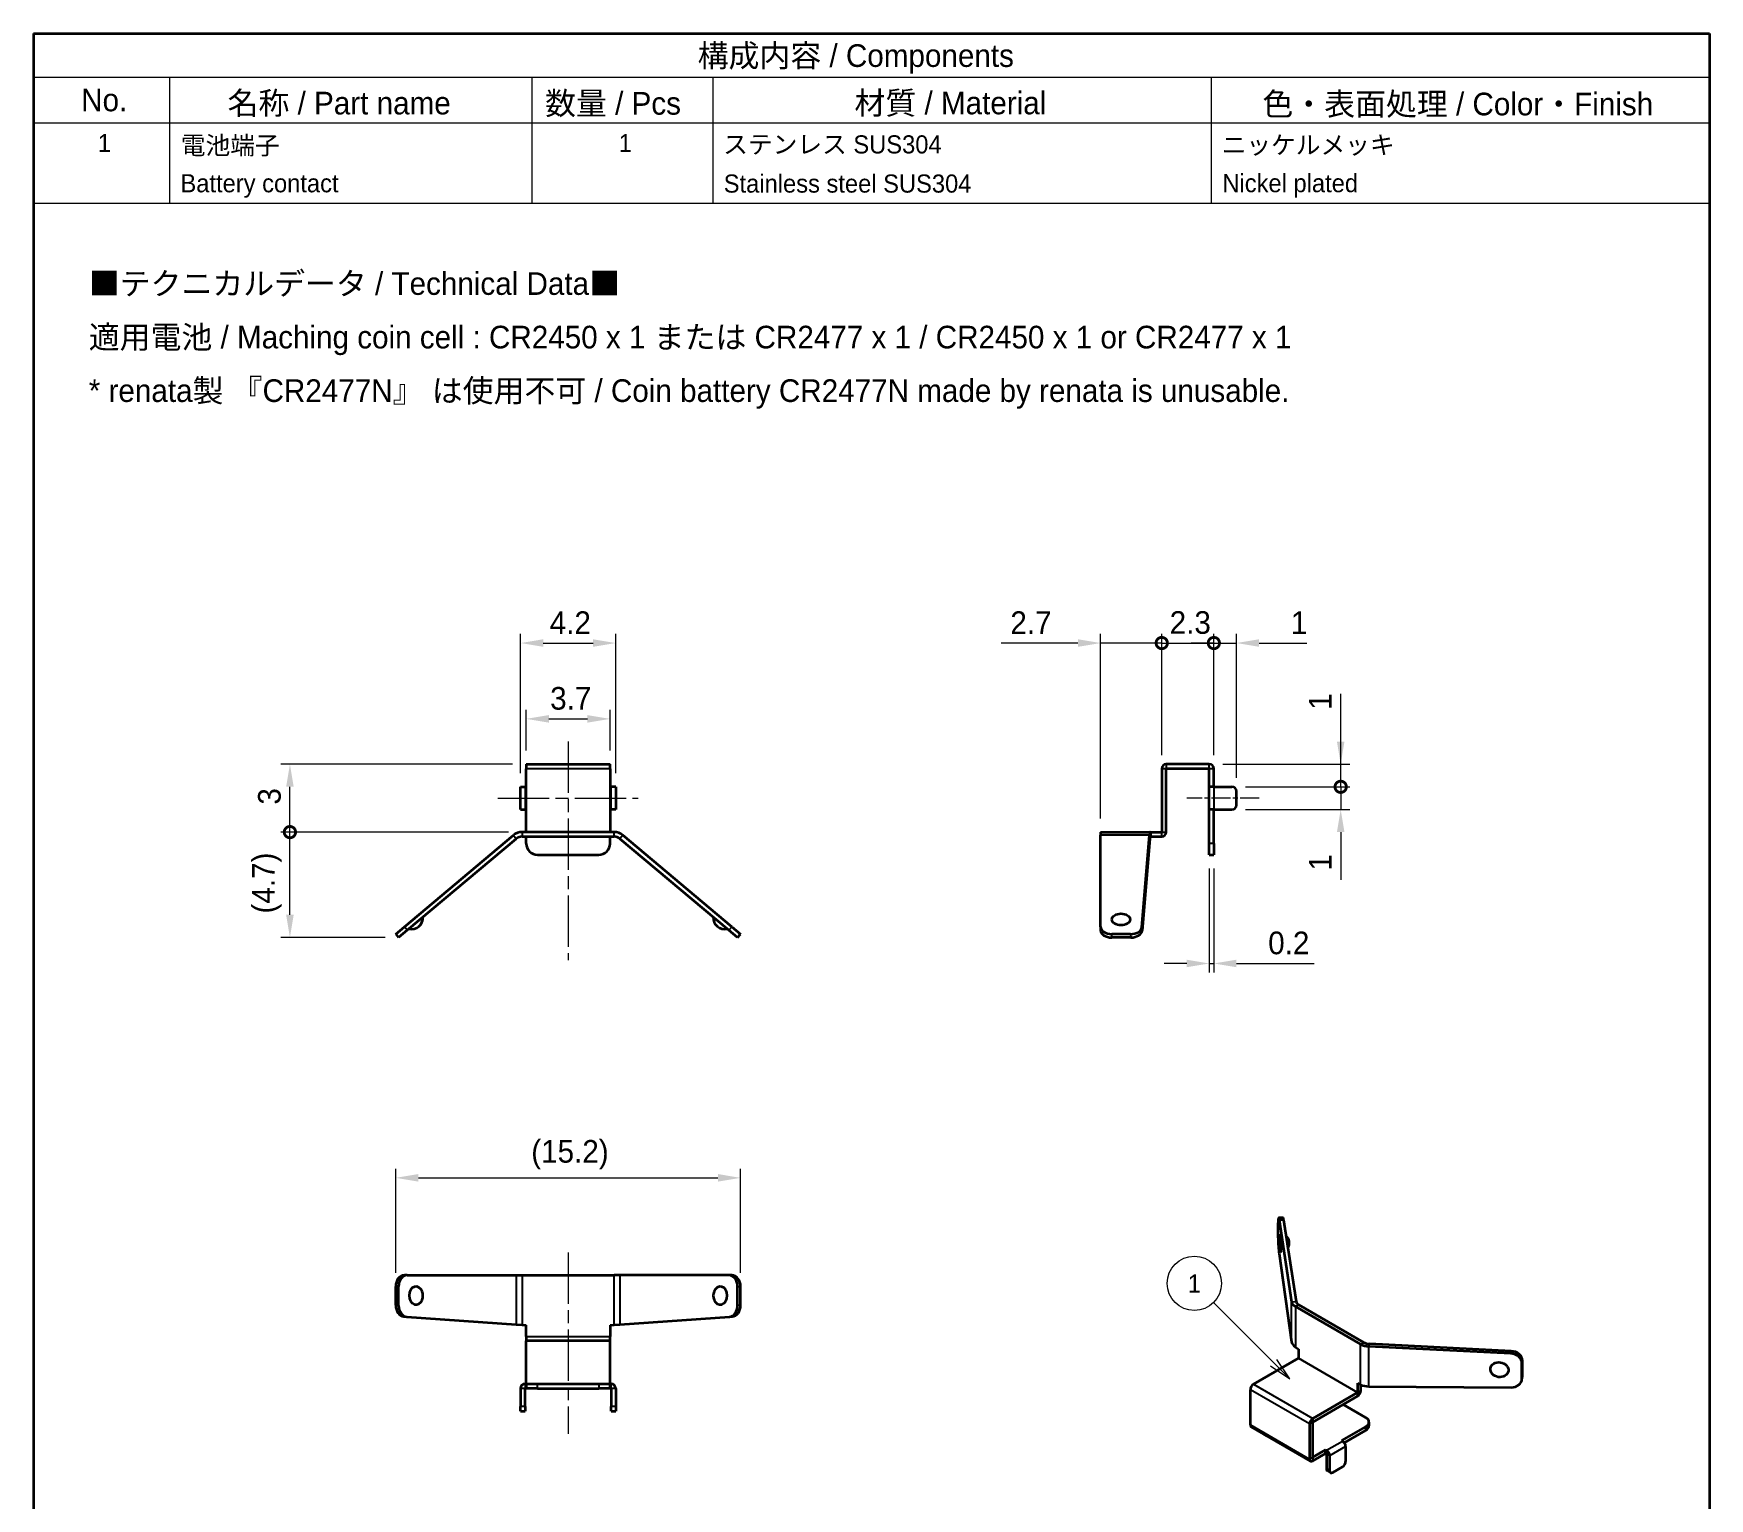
# Model space of a CAD drawing. Header units: millimetres. Extents: x 0 to 74, y 0 to 112.
# Drawn here: x 0 to 74, y 47.7 to 112.4 of the extents above; entities that cross this region are included whole.
import ezdxf

# ---------------------------------------------------------------- set-up
doc = ezdxf.new("R2010")
doc.units = ezdxf.units.MM
doc.header["$LTSCALE"] = 0.4
doc.linetypes.add('CHAIN', pattern=[0.3543, 0.2362, -0.0295, 0.0591, -0.0295])
doc.layers.get('Defpoints').update_dxf_attribs({"lineweight": 25})
for name, color, linetype, lineweight in [('Border (ISO)', 7, 'Continuous', 35), ('Dimension (ISO)', 7, 'Continuous', 18), ('Symbol (ISO)', 7, 'Continuous', 18), ('Visible (ISO)', 7, 'Continuous', 35), ('Visible Narrow (ISO)', 7, 'Continuous', 25)]:
    doc.layers.add(name, color=color, linetype=linetype, lineweight=lineweight)
doc.layers.add('Centerline (ISO)', color=7, linetype='Continuous', lineweight=18, true_color=0x80ffff)
doc.layers.add('Symbol (TK)', color=100, linetype='Continuous', lineweight=18, true_color=0x00ff3f)
doc.styles.add('Note Text (TK)', font='')
doc.styles.add('Note Text (TK2)', font='')
doc.styles.get('Note Text (TK)').set_extended_font_data('MS PGothic')
doc.styles.get('Note Text (TK2)').set_extended_font_data('MS PGothic')
doc.dimstyles.new('Default - Method 1b (TK)', dxfattribs={"dimscale": 0.4, "dimtxt": 2.5, "dimasz": 2.5, "dimexe": 1, "dimexo": 1.5, "dimgap": 1, "dimtad": 1, "dimtoh": 1, "dimrnd": 1e-08, "dimdsep": 46, "dimtxsty": 'Note Text (TK)', "dimcen": 0.09, "dimdle": 5, "dimclrd": 100, "dimclre": 100, "dimclrt": 7, "dimadec": 1, "dimazin": 1, "dimtfac": 1, "dimtmove": 0, "dimatfit": 3, "dimfxl": 0, "dimtolj": 1, "dimlwd": -1, "dimlwe": -1, "dimarcsym": 0})

# ---------------------------------------------------------------- blocks, each defined once
blk = doc.blocks.new('図面枠 tk図枠')
at = {"layer": 'Border (ISO)'}
for p, q in [((17, 289), (202, 289)), ((17, 289), (17, 8)), ((202, 289), (202, 8)), ((17, 8), (202, 8))]:
    blk.add_line(p, q, dxfattribs=at)
blk = doc.blocks.new('*D5')
at = {"layer": 'Defpoints', "color": 0, "transparency": 16777216}
for p in [(31.217, 61.874), (15.992, 57.074), (31.217, 57.074)]:
    blk.add_point(p, dxfattribs=at)
at = {"layer": 'Dimension (ISO)', "color": 100, "transparency": 16777216}
for p, q in [((15.992, 57.674), (15.992, 62.274)), ((31.217, 57.674), (31.217, 62.274)), ((16.992, 61.874), (30.217, 61.874))]:
    blk.add_line(p, q, dxfattribs=at)
for points in [[(16.992, 62.041), (16.992, 61.707), (15.992, 61.874)], [(30.217, 62.041), (30.217, 61.707), (31.217, 61.874)]]:
    blk.add_solid(points, dxfattribs=at)
at = {"layer": 'Dimension (ISO)', "color": 7, "transparency": 16777216, "insert": (21.977, 62.893), "char_height": 1, "attachment_point": 4, "style": 'Note Text (TK)'}
blk.add_mtext('\\A1;(15.2)', dxfattribs=at)
blk = doc.blocks.new('_DotSmall')
at = {"color": 0, "linetype": 'ByBlock', "const_width": 0.5}
blk.add_lwpolyline([(-0.0625, 0, 1), (0.0625, 0, 1)], format="xyb", close=True, dxfattribs=at)
blk = doc.blocks.new('*D6')
at = {"layer": 'Defpoints', "color": 0, "transparency": 16777216}
for p in [(11.321, 77.139), (21.573, 77.139), (16.121, 72.487)]:
    blk.add_point(p, dxfattribs=at)
at = {"layer": 'Dimension (ISO)', "color": 100, "transparency": 16777216}
for p, q in [((20.973, 77.139), (10.921, 77.139)), ((11.321, 73.487), (11.321, 77.139)), ((15.521, 72.487), (10.921, 72.487))]:
    blk.add_line(p, q, dxfattribs=at)
blk.add_solid([(11.154, 73.487), (11.487, 73.487), (11.321, 72.487)], dxfattribs=at)
at = {"layer": 'Dimension (ISO)', "color": 100, "transparency": 16777216, "rotation": 90}
blk.add_blockref('_DotSmall', (11.321, 77.139), dxfattribs=at)
at = {"layer": 'Dimension (ISO)', "color": 7, "transparency": 16777216, "insert": (10.301, 73.545), "char_height": 1, "attachment_point": 4, "rotation": 90, "style": 'Note Text (TK)'}
blk.add_mtext('\\A1;(4.7)', dxfattribs=at)
blk = doc.blocks.new('*D8')
at = {"layer": 'Defpoints', "color": 0, "transparency": 16777216}
for p in [(11.321, 80.139), (21.755, 80.139), (21.573, 77.139)]:
    blk.add_point(p, dxfattribs=at)
at = {"layer": 'Dimension (ISO)', "color": 100, "transparency": 16777216}
for p, q in [((21.155, 80.139), (10.921, 80.139)), ((11.321, 77.139), (11.321, 79.139)), ((20.973, 77.139), (10.921, 77.139))]:
    blk.add_line(p, q, dxfattribs=at)
blk.add_solid([(11.154, 79.139), (11.487, 79.139), (11.321, 80.139)], dxfattribs=at)
at = {"layer": 'Dimension (ISO)', "color": 100, "transparency": 16777216, "rotation": 270}
blk.add_blockref('_DotSmall', (11.321, 77.139), dxfattribs=at)
at = {"layer": 'Dimension (ISO)', "color": 7, "transparency": 16777216, "insert": (10.421, 78.353), "char_height": 1, "attachment_point": 4, "rotation": 90, "style": 'Note Text (TK)'}
blk.add_mtext('\\A1;3', dxfattribs=at)
blk = doc.blocks.new('*D9')
at = {"layer": 'Defpoints', "color": 0, "transparency": 16777216}
for p in [(25.455, 82.139), (21.755, 80.139), (25.455, 80.139)]:
    blk.add_point(p, dxfattribs=at)
at = {"layer": 'Dimension (ISO)', "color": 100, "transparency": 16777216}
for p, q in [((21.755, 80.739), (21.755, 82.539)), ((25.455, 80.739), (25.455, 82.539)), ((22.755, 82.139), (24.455, 82.139))]:
    blk.add_line(p, q, dxfattribs=at)
for points in [[(22.755, 82.306), (22.755, 81.973), (21.755, 82.139)], [(24.455, 82.306), (24.455, 81.973), (25.455, 82.139)]]:
    blk.add_solid(points, dxfattribs=at)
at = {"layer": 'Dimension (ISO)', "color": 7, "transparency": 16777216, "insert": (22.812, 83.039), "char_height": 1, "attachment_point": 4, "style": 'Note Text (TK)'}
blk.add_mtext('\\A1;3.7', dxfattribs=at)
blk = doc.blocks.new('*D10')
at = {"layer": 'Defpoints', "color": 0, "transparency": 16777216}
for p in [(25.705, 85.487), (21.505, 79.139), (25.705, 79.139)]:
    blk.add_point(p, dxfattribs=at)
at = {"layer": 'Dimension (ISO)', "color": 100, "transparency": 16777216}
for p, q in [((21.505, 79.739), (21.505, 85.887)), ((25.705, 79.739), (25.705, 85.887)), ((22.505, 85.487), (24.705, 85.487))]:
    blk.add_line(p, q, dxfattribs=at)
for points in [[(22.505, 85.654), (22.505, 85.321), (21.505, 85.487)], [(24.705, 85.654), (24.705, 85.321), (25.705, 85.487)]]:
    blk.add_solid(points, dxfattribs=at)
at = {"layer": 'Dimension (ISO)', "color": 7, "transparency": 16777216, "insert": (22.792, 86.387), "char_height": 1, "attachment_point": 4, "style": 'Note Text (TK)'}
blk.add_mtext('\\A1;4.2', dxfattribs=at)
blk = doc.blocks.new('*D11')
at = {"layer": 'Defpoints', "color": 0, "transparency": 16777216}
for p in [(52.916, 79.139), (57.716, 79.139), (52.916, 78.139)]:
    blk.add_point(p, dxfattribs=at)
at = {"layer": 'Dimension (ISO)', "color": 100, "transparency": 16777216}
for p, q in [((57.716, 79.139), (57.716, 81.139)), ((53.516, 79.139), (58.116, 79.139)), ((57.716, 79.139), (57.716, 78.139)), ((53.516, 78.139), (58.116, 78.139)), ((57.716, 77.139), (57.716, 75.038))]:
    blk.add_line(p, q, dxfattribs=at)
blk.add_solid([(57.55, 77.139), (57.883, 77.139), (57.716, 78.139)], dxfattribs=at)
at = {"layer": 'Dimension (ISO)', "color": 100, "transparency": 16777216, "rotation": 270}
blk.add_blockref('_DotSmall', (57.716, 79.139), dxfattribs=at)
at = {"layer": 'Dimension (ISO)', "color": 7, "transparency": 16777216, "insert": (56.816, 75.438), "char_height": 1, "attachment_point": 4, "rotation": 90, "style": 'Note Text (TK)'}
blk.add_mtext('\\A1;1', dxfattribs=at)
blk = doc.blocks.new('*D12')
at = {"layer": 'Defpoints', "color": 0, "transparency": 16777216}
for p in [(51.915, 80.139), (57.716, 80.139), (52.916, 79.139)]:
    blk.add_point(p, dxfattribs=at)
at = {"layer": 'Dimension (ISO)', "color": 100, "transparency": 16777216}
for p, q in [((57.716, 81.139), (57.716, 83.24)), ((52.515, 80.139), (58.116, 80.139)), ((57.716, 79.139), (57.716, 80.139)), ((53.516, 79.139), (58.116, 79.139)), ((57.716, 79.139), (57.716, 78.139))]:
    blk.add_line(p, q, dxfattribs=at)
blk.add_solid([(57.55, 81.139), (57.883, 81.139), (57.716, 80.139)], dxfattribs=at)
at = {"layer": 'Dimension (ISO)', "color": 100, "transparency": 16777216, "rotation": 90}
blk.add_blockref('_DotSmall', (57.716, 79.139), dxfattribs=at)
at = {"layer": 'Dimension (ISO)', "color": 7, "transparency": 16777216, "insert": (56.816, 82.539), "char_height": 1, "attachment_point": 4, "rotation": 90, "style": 'Note Text (TK)'}
blk.add_mtext('\\A1;1', dxfattribs=at)
blk = doc.blocks.new('*D13')
at = {"layer": 'Defpoints', "color": 0, "transparency": 16777216}
for p in [(49.816, 85.487), (49.816, 79.938), (47.116, 77.139)]:
    blk.add_point(p, dxfattribs=at)
at = {"layer": 'Dimension (ISO)', "color": 100, "transparency": 16777216}
for p, q in [((47.116, 77.739), (47.116, 85.887)), ((49.816, 80.538), (49.816, 85.887)), ((46.116, 85.487), (42.731, 85.487)), ((49.816, 85.487), (47.116, 85.487)), ((49.816, 85.487), (51.816, 85.487))]:
    blk.add_line(p, q, dxfattribs=at)
blk.add_solid([(46.116, 85.654), (46.116, 85.321), (47.116, 85.487)], dxfattribs=at)
at = {"layer": 'Dimension (ISO)', "color": 100, "transparency": 16777216, "rotation": 180}
blk.add_blockref('_DotSmall', (49.816, 85.487), dxfattribs=at)
at = {"layer": 'Dimension (ISO)', "color": 7, "transparency": 16777216, "insert": (43.131, 86.387), "char_height": 1, "attachment_point": 4, "style": 'Note Text (TK)'}
blk.add_mtext('\\A1;2.7', dxfattribs=at)
blk = doc.blocks.new('*D14')
at = {"layer": 'Defpoints', "color": 0, "transparency": 16777216}
for p in [(53.116, 85.487), (52.116, 79.938), (53.116, 78.939)]:
    blk.add_point(p, dxfattribs=at)
at = {"layer": 'Dimension (ISO)', "color": 100, "transparency": 16777216}
for p, q in [((52.116, 80.538), (52.116, 85.887)), ((53.116, 79.539), (53.116, 85.887)), ((52.116, 85.487), (51.116, 85.487)), ((52.116, 85.487), (53.116, 85.487)), ((54.116, 85.487), (56.217, 85.487))]:
    blk.add_line(p, q, dxfattribs=at)
blk.add_solid([(54.116, 85.654), (54.116, 85.321), (53.116, 85.487)], dxfattribs=at)
blk.add_blockref('_DotSmall', (52.116, 85.487), dxfattribs=at)
at = {"layer": 'Dimension (ISO)', "color": 7, "transparency": 16777216, "insert": (55.516, 86.387), "char_height": 1, "attachment_point": 4, "style": 'Note Text (TK)'}
blk.add_mtext('\\A1;1', dxfattribs=at)
blk = doc.blocks.new('*D15')
at = {"layer": 'Defpoints', "color": 0, "transparency": 16777216}
for p in [(52.116, 85.487), (49.816, 79.938), (52.116, 79.938)]:
    blk.add_point(p, dxfattribs=at)
at = {"layer": 'Dimension (ISO)', "color": 100, "transparency": 16777216}
for p, q in [((49.816, 80.538), (49.816, 85.887)), ((52.116, 80.538), (52.116, 85.887)), ((49.816, 85.487), (52.116, 85.487))]:
    blk.add_line(p, q, dxfattribs=at)
at = {"layer": 'Dimension (ISO)', "color": 100, "transparency": 16777216, "rotation": 180}
blk.add_blockref('_DotSmall', (49.816, 85.487), dxfattribs=at)
at = {"layer": 'Dimension (ISO)', "color": 100, "transparency": 16777216}
blk.add_blockref('_DotSmall', (52.116, 85.487), dxfattribs=at)
at = {"layer": 'Dimension (ISO)', "color": 7, "transparency": 16777216, "insert": (50.165, 86.387), "char_height": 1, "attachment_point": 4, "style": 'Note Text (TK)'}
blk.add_mtext('\\A1;2.3', dxfattribs=at)
blk = doc.blocks.new('構成内容 _ Components')
at = {"layer": 'Symbol (ISO)'}
for p, q in [((202, 289), (17, 289)), ((17, 289), (17, 284.16)), ((202, 289), (202, 284.16)), ((202, 284.16), (17, 284.16)), ((17, 284.16), (17, 279.12)), ((32, 284.16), (32, 279.12)), ((72, 284.16), (72, 279.12)), ((92, 284.16), (92, 279.12)), ((147, 284.16), (147, 279.12)), ((202, 284.16), (202, 279.12)), ((202, 279.12), (17, 279.12)), ((17, 279.12), (17, 270.25)), ((32, 279.12), (32, 270.25)), ((72, 279.12), (72, 270.25)), ((92, 279.12), (92, 270.25)), ((147, 279.12), (147, 270.25)), ((202, 279.12), (202, 270.25)), ((202, 270.25), (17, 270.25))]:
    blk.add_line(p, q, dxfattribs=at)
at = {"layer": 'Symbol (ISO)', "color": 7, "attachment_point": 7}
for s, insert, char_height, style in [('構成内容 / Components', (90.31, 284.56), 2.5, 'Note Text (TK)'), ('No.', (22.26, 280.38), 2.5, 'Note Text (TK)'), ('名称 / Part name', (38.42, 279.79), 2.5, 'Note Text (TK)'), ('数量 / Pcs', (73.47, 279.76), 2.5, 'Note Text (TK)'), ('材質 / Material', (107.62, 279.8), 2.5, 'Note Text (TK)'), ('色・表面処理 / Color・Finish', (152.65, 279.69), 2.5, 'Note Text (TK)'), ('1', (24.1, 275.91), 2, 'Note Text (TK2)'), ('電池端子', (33.26, 275.43), 2, 'Note Text (TK2)'), ('1', (81.6, 275.91), 2, 'Note Text (TK2)'), ('ステンレス SUS304', (93.13, 275.63), 2, 'Note Text (TK2)'), ('ニッケルメッキ', (148.15, 275.5), 2, 'Note Text (TK2)'), ('Battery contact', (33.22, 270.87), 2, 'Note Text (TK2)'), ('Stainless steel SUS304', (93.19, 271.41), 2, 'Note Text (TK2)'), ('Nickel plated', (148.23, 270.88), 2, 'Note Text (TK2)')]:
    blk.add_mtext(s, dxfattribs=dict(at, insert=insert, char_height=char_height, style=style))
blk = doc.blocks.new('バルーン1')
at = {"layer": 'Symbol (TK)', "color": 100, "true_color": 0x00ff40}
for p, q in [((153.91, 142.27), (147.25, 148.93)), ((155.68, 140.5), (154.26, 142.62)), ((153.56, 141.92), (155.68, 140.5)), ((153.91, 142.27), (155.68, 140.5))]:
    blk.add_line(p, q, dxfattribs=at)
at = {"layer": 'Symbol (TK)'}
blk.add_circle((145.14, 151.04), 3, dxfattribs=at)
at = {"layer": 'Symbol (TK)', "color": 7, "insert": (145.14, 151.02), "char_height": 2, "attachment_point": 5, "style": 'Note Text (TK2)'}
blk.add_mtext('1', dxfattribs=at)
blk = doc.blocks.new('*D21')
at = {"layer": 'Defpoints', "color": 0, "transparency": 16777216}
for p in [(51.916, 76.139), (52.116, 76.139), (52.116, 71.339)]:
    blk.add_point(p, dxfattribs=at)
at = {"layer": 'Dimension (ISO)', "color": 100, "transparency": 16777216}
for p, q in [((51.916, 75.539), (51.916, 70.939)), ((52.116, 75.539), (52.116, 70.939)), ((50.916, 71.339), (49.916, 71.339)), ((51.916, 71.339), (52.116, 71.339)), ((53.116, 71.339), (56.541, 71.339))]:
    blk.add_line(p, q, dxfattribs=at)
for points in [[(50.916, 71.506), (50.916, 71.173), (51.916, 71.339)], [(53.116, 71.506), (53.116, 71.173), (52.116, 71.339)]]:
    blk.add_solid(points, dxfattribs=at)
at = {"layer": 'Dimension (ISO)', "color": 7, "transparency": 16777216, "insert": (54.516, 72.239), "char_height": 1, "attachment_point": 4, "style": 'Note Text (TK)'}
blk.add_mtext('\\A1;0.2', dxfattribs=at)

msp = doc.modelspace()

# ---------------------------------------------------------------- linework, layer by layer
at = {"layer": 'Centerline (ISO)', "linetype": 'CHAIN', "ltscale": 23.990969}
for p, q in [((23.6045, 81.1392), (23.6045, 71.4865)), ((20.5045, 78.6392), (26.7045, 78.6392)), ((23.6045, 58.574), (23.6045, 50.574))]:
    msp.add_line(p, q, dxfattribs=at)
at = {"layer": 'Centerline (ISO)', "linetype": 'CHAIN', "ltscale": 8.88956}
msp.add_line((54.1163, 78.6392), (50.9163, 78.6392), dxfattribs=at)
at = {"layer": 'Visible (ISO)'}
for p, q in [((21.7545, 80.1392), (25.4545, 80.1392)), ((21.7545, 80.1392), (21.7545, 79.9382)), ((21.7545, 77.1402), (21.7545, 79.9382)), ((25.4545, 79.9382), (25.4545, 80.1392)), ((25.4545, 79.9382), (25.4545, 77.1402)), ((49.8163, 79.9382), (49.8163, 77.1402)), ((50.0163, 77.1402), (50.0163, 79.9382)), ((51.9153, 80.1392), (50.0173, 80.1392)), ((51.9153, 79.9392), (50.0173, 79.9392)), ((51.9163, 79.1392), (51.9163, 79.9382)), ((52.1163, 79.1392), (52.1163, 79.9382)), ((21.5045, 78.1392), (21.5045, 79.1392)), ((21.5045, 79.1392), (21.7055, 79.1392)), ((21.7545, 79.1392), (21.7055, 79.1392)), ((25.5035, 79.1392), (25.4545, 79.1392)), ((25.7045, 79.1392), (25.5035, 79.1392)), ((25.7045, 79.1392), (25.7045, 78.1392)), ((52.1173, 79.1392), (51.9163, 79.1392)), ((51.9163, 78.1392), (51.9163, 79.1392)), ((52.1173, 79.1392), (52.9163, 79.1392)), ((53.1163, 78.3392), (53.1163, 78.9392)), ((21.5045, 78.1392), (21.7055, 78.1392)), ((21.7055, 78.1392), (21.7545, 78.1392)), ((25.4545, 78.1392), (25.5035, 78.1392)), ((25.7045, 78.1392), (25.5035, 78.1392)), ((52.1173, 78.1392), (51.9163, 78.1392)), ((51.9163, 76.6392), (51.9163, 78.1392)), ((52.1163, 76.6392), (52.1163, 78.1392)), ((52.1173, 78.1392), (52.9163, 78.1392)), ((16.3752, 72.9611), (21.1872, 76.9989)), ((25.6361, 77.1392), (21.5729, 77.1392)), ((21.7545, 77.1392), (21.7545, 77.1402)), ((25.4545, 77.1392), (25.4545, 77.1402)), ((30.8338, 72.9611), (26.0218, 76.9989)), ((47.1163, 77.1392), (49.3037, 77.1392)), ((47.1163, 77.1392), (47.1163, 76.9989)), ((47.1163, 72.9611), (47.1163, 76.9989)), ((48.9415, 72.9441), (49.2769, 76.9989)), ((49.3037, 77.1392), (49.3163, 77.1392)), ((49.3163, 77.1392), (49.3163, 76.9392)), ((49.3163, 77.1392), (49.8153, 77.1392)), ((16.5038, 72.8079), (21.3158, 76.8457)), ((21.5729, 76.9392), (25.6361, 76.9392)), ((21.7545, 76.6392), (21.7545, 76.9392)), ((25.4545, 76.6392), (25.4545, 76.9392)), ((30.7052, 72.8079), (25.8932, 76.8457)), ((49.2859, 76.8457), (48.9504, 72.7909)), ((49.3163, 76.9392), (49.3037, 76.9392)), ((49.3163, 76.9392), (49.8153, 76.9392)), ((51.9163, 76.1392), (51.9163, 76.6392)), ((52.1163, 76.6392), (52.1163, 76.1392)), ((22.2545, 76.1392), (24.9545, 76.1392)), ((51.9163, 76.1392), (52.1163, 76.1392)), ((15.9922, 72.6397), (16.3752, 72.9611)), ((15.9922, 72.6397), (16.1207, 72.4865)), ((16.5038, 72.8079), (16.1207, 72.4865)), ((31.0883, 72.4865), (30.7052, 72.8079)), ((30.8338, 72.9611), (31.2168, 72.6397)), ((31.0883, 72.4865), (31.2168, 72.6397)), ((47.1163, 72.9611), (47.1163, 72.8079)), ((48.4417, 72.6397), (47.6163, 72.6397)), ((48.4506, 72.4865), (47.6163, 72.4865)), ((55.1731, 60.1153), (54.9739, 60.1052)), ((54.9991, 60.0141), (55.5466, 56.4012)), ((55.1983, 60.0242), (55.7458, 56.4113)), ((54.9555, 59.2195), (54.9555, 59.8934)), ((54.9968, 58.5391), (55.5466, 54.6371)), ((15.9922, 56.2486), (15.9922, 57.074)), ((16.1207, 56.2397), (16.1207, 57.074)), ((16.5038, 57.574), (16.3752, 57.574)), ((16.5038, 57.574), (21.3158, 57.574)), ((21.3158, 57.574), (21.5729, 57.574)), ((21.5729, 57.574), (25.6361, 57.574)), ((25.8932, 57.574), (25.6361, 57.574)), ((30.7052, 57.574), (25.8932, 57.574)), ((30.8338, 57.574), (30.7052, 57.574)), ((31.0883, 56.2397), (31.0883, 57.074)), ((31.2168, 56.2486), (31.2168, 57.074)), ((58.7346, 54.6093), (55.8614, 56.2681)), ((16.3549, 55.7488), (16.4835, 55.7399)), ((16.4835, 55.7399), (21.3158, 55.4045)), ((25.8932, 55.4045), (30.7256, 55.7399)), ((30.7256, 55.7399), (30.8541, 55.7488)), ((55.72, 56.1865), (58.5932, 54.5277)), ((21.3158, 55.4045), (21.5729, 55.3866)), ((21.5729, 55.3866), (21.7545, 55.374)), ((21.7545, 54.875), (21.7545, 55.374)), ((21.7545, 54.875), (21.7545, 54.674)), ((25.4545, 55.374), (25.6361, 55.3866)), ((25.4545, 55.374), (25.4545, 54.875)), ((25.4545, 54.674), (25.4545, 54.875)), ((25.6361, 55.3866), (25.8932, 55.4045)), ((25.4545, 54.674), (21.7545, 54.674)), ((21.7545, 54.673), (21.7545, 54.674)), ((21.7545, 52.775), (21.7545, 54.673)), ((25.4545, 54.673), (25.4545, 54.674)), ((25.4545, 52.775), (25.4545, 54.673)), ((55.72, 54.4005), (55.8484, 54.316)), ((55.8484, 54.316), (55.8484, 53.9086)), ((65.2228, 54.1114), (58.9651, 54.4275)), ((65.2403, 54.2265), (58.9826, 54.5425)), ((53.8692, 52.7651), (55.8477, 53.9074)), ((65.7209, 53.0041), (65.7209, 53.678)), ((65.7384, 53.1118), (65.7384, 53.793)), ((21.5045, 52.573), (21.5045, 51.774)), ((21.7045, 51.774), (21.7045, 52.573)), ((21.7055, 52.774), (21.7545, 52.774)), ((21.7055, 52.574), (21.7545, 52.574)), ((21.7545, 52.774), (21.7545, 52.775)), ((21.7545, 52.774), (21.7545, 52.574)), ((21.7545, 52.774), (22.2545, 52.774)), ((22.2545, 52.574), (21.7545, 52.574)), ((22.2545, 52.774), (24.9545, 52.774)), ((22.2545, 52.574), (24.9545, 52.574)), ((24.9545, 52.774), (25.4545, 52.774)), ((25.4545, 52.574), (24.9545, 52.574)), ((25.4545, 52.774), (25.4545, 52.775)), ((25.4545, 52.774), (25.5035, 52.774)), ((25.4545, 52.574), (25.4545, 52.774)), ((25.4545, 52.574), (25.5035, 52.574)), ((25.5045, 52.573), (25.5045, 51.774)), ((25.7045, 52.573), (25.7045, 51.774)), ((58.4647, 52.8055), (58.5932, 52.7417)), ((58.4647, 52.8055), (58.4647, 52.3981)), ((58.6062, 52.4797), (58.6062, 52.7354)), ((58.9651, 52.6634), (65.2493, 52.6198)), ((65.7167, 52.951), (65.7341, 53.0587)), ((53.7271, 50.9692), (53.7271, 52.5189)), ((58.464, 52.3968), (56.4855, 51.2546)), ((56.4855, 51.0913), (58.464, 52.2335)), ((58.8183, 51.295), (57.8283, 51.8665)), ((21.5045, 51.574), (21.5045, 51.774)), ((21.5045, 51.574), (21.7045, 51.574)), ((21.7045, 51.774), (21.7045, 51.574)), ((25.5045, 51.574), (25.5045, 51.774)), ((25.5045, 51.574), (25.7045, 51.574)), ((25.7045, 51.774), (25.7045, 51.574)), ((56.4848, 49.5403), (56.4848, 51.09)), ((58.9647, 51.0909), (58.9647, 50.9276)), ((53.7687, 50.8772), (56.385, 49.3667)), ((54.2989, 50.5706), (54.4403, 50.489)), ((56.3434, 51.0084), (56.3434, 49.4587)), ((58.8183, 50.8867), (57.7576, 50.2744)), ((57.8735, 50.178), (58.8183, 50.7234)), ((57.0505, 49.8661), (56.4855, 49.5399)), ((56.4855, 49.3766), (57.0505, 49.7028)), ((57.0505, 49.8661), (57.0852, 49.8461)), ((57.0505, 49.7028), (57.0505, 49.8661)), ((57.0505, 49.7028), (57.0852, 49.6828)), ((57.0859, 49.6816), (57.0859, 49.0292)), ((57.2273, 49.5999), (57.2273, 48.9476)), ((57.7923, 50.2544), (57.7576, 50.2744)), ((57.9344, 50.0082), (57.9344, 49.3558)), ((57.2687, 48.856), (57.1273, 48.9377)), ((57.3687, 48.8659), (57.793, 49.1109))]:
    msp.add_line(p, q, dxfattribs=at)
for centre, radius, start, end in [((50.0173, 79.9382), 0.201, 90, 180), ((50.0173, 79.9382), 0.001, 90, 180), ((51.9153, 79.9382), 0.201, 0, 90), ((51.9153, 79.9382), 0.001, 0, 90), ((52.9163, 78.9392), 0.2, 0, 90), ((52.9163, 78.3392), 0.2, 270, 0), ((21.5729, 76.5392), 0.6, 90, 130), ((25.6361, 76.5392), 0.6, 50, 90), ((49.8153, 77.1402), 0.201, 270, 0), ((49.8153, 77.1402), 0.001, 270, 0), ((21.5729, 76.5392), 0.4, 90, 130), ((22.2545, 76.6392), 0.5, 180, 270), ((24.9545, 76.6392), 0.5, 270, 0), ((25.6361, 76.5392), 0.4, 50, 90), ((16.694, 73.3591), 0.5, 256.869898, 3.130102), ((30.515, 73.3591), 0.5, 176.869898, 283.130102), ((54.943, 58.9867), 0.5, 333.272352, 43.961146), ((16.694, 56.674), 0.5, 338.976649, 21.023351), ((30.515, 56.674), 0.5, 158.976649, 201.023351), ((21.7055, 52.573), 0.201, 90, 180), ((21.7055, 52.573), 0.001, 90, 180), ((25.5035, 52.573), 0.201, 0, 90), ((25.5035, 52.573), 0.001, 0, 90)]:
    msp.add_arc(centre, radius, start, end, dxfattribs=at)
for centre, major_axis, ratio, start_param, end_param in [((49.3037, 76.5392), (0, 0.6), 0.0694166, 0, 0.6981317), ((49.3037, 76.5392), (0, -0.4), 0.0694166, 3.1415927, 3.8397244), ((47.6163, 72.9611), (-0.5, 0), 0.6427876, 0, 1.5707963), ((47.6163, 72.8079), (-0.5, 0), 0.6427876, 0, 1.5707963), ((48.4417, 72.9611), (0.5005, 0), 0.6421487, 4.712389, 6.2301119), ((48.4506, 72.8079), (0.5005, 0), 0.6421487, 4.712389, 6.2301119), ((54.9991, 59.6059), (-0.0252, 0.4994), 0.0711624, 5.6659072, 7.2367035), ((55.1983, 59.6159), (-0.0252, 0.4994), 0.0711624, 5.6659072, 6.2831853), ((54.9991, 58.9319), (-0.0252, 0.4997), 0.071139, 0.9539923, 2.4717152), ((16.3752, 57.074), (0, 0.5), 0.7660444, 0, 1.5707963), ((16.5038, 57.074), (0, 0.5), 0.7660444, 0, 1.5707963), ((16.8868, 56.674), (0, -0.4), 0.7660444, 2.0358105, 7.3889674), ((30.3222, 56.674), (0, 0.4), 0.7660444, 2.0358105, 7.3889674), ((30.7052, 57.074), (0, 0.5), 0.7660444, 4.712389, 6.2831853), ((30.8338, 57.074), (0, 0.5), 0.7660444, 4.712389, 6.2831853), ((16.3752, 56.2486), (0, -0.5005), 0.765283, 4.712389, 6.2301119), ((30.8338, 56.2486), (0, -0.5005), 0.765283, 0.0530734, 1.5707963), ((56.1443, 56.4314), (-0.6, 0), 0.5773503, 0.0872665, 0.7853982), ((56.1443, 56.4314), (-0.4, 0), 0.5773503, 0.0872665, 0.7853982), ((16.5038, 56.2397), (0, -0.5005), 0.765283, 4.712389, 6.2301119), ((30.7052, 56.2397), (0, -0.5005), 0.765283, 0.0530734, 1.5707963), ((56.1443, 54.6454), (-0.5995, 0.0388), 0.6158319, 0.1270686, 0.8252003), ((59.0174, 54.7726), (-0.6, 0), 0.5773503, 0.7853982, 1.4835299), ((59.0174, 54.7726), (-0.4, 0), 0.5773503, 0.7853982, 1.4835299), ((65.2228, 53.7032), (0.4944, -0.0749), 0.8133896, 0.1226383, 1.6934346), ((65.2403, 53.8182), (0.4944, -0.0749), 0.8133896, 0.1226383, 1.6934346), ((55.8477, 53.9082), (-0.0005, -0.000866), 0.5773503, 0.7853982, 2.3561945), ((53.8692, 52.601), (0.1005, 0.1741), 0.5773503, 0.7853982, 2.3561945), ((59.0174, 52.9866), (0.5997, 0.0338), 0.5360632, 3.8968251, 4.5949568), ((65.2228, 53.0293), (-0.4943, 0.0752), 0.8141745, 1.7471037, 3.2648266), ((65.2403, 53.137), (0.4943, -0.0752), 0.8141745, 6.2755164, 6.4064192), ((58.464, 52.3977), (0.1005, 0.1741), 0.5773503, 3.9269908, 5.4977871), ((58.464, 52.3977), (-0.0005, -0.000866), 0.5773503, 0.7853982, 2.3561945), ((56.4855, 51.0905), (-0.1005, -0.1741), 0.5773503, 3.9269908, 5.4977871), ((56.4855, 51.0905), (0.0005, 0.000866), 0.5773503, 0.7853982, 2.3561945), ((58.4647, 51.0909), (0.5, 0), 0.5773503, 5.4977871, 7.0685835), ((53.8692, 51.0513), (-0.1005, -0.1741), 0.5773503, 5.4977871, 6.2831853), ((54.3989, 50.7439), (-0.1, -0.1732), 0.5773503, 6.2188148, 6.2831853), ((54.5403, 50.6622), (-0.1, -0.1732), 0.5773503, 6.2188148, 6.3475558), ((58.4647, 50.9276), (0.5, 0), 0.5773503, 5.4977871, 6.2831853), ((57.0852, 49.682), (0.1005, -0.1741), 0.5773503, 0.7853982, 2.3561945), ((57.0852, 49.682), (0.0005, -0.000866), 0.5773503, 0.7853982, 2.3561945), ((57.7923, 50.0902), (0.1005, -0.1741), 0.5773503, 0.7853982, 2.3561945), ((56.4855, 49.5407), (-0.1005, -0.1741), 0.5773503, 5.4977871, 7.0685835), ((56.4855, 49.5407), (-0.0005, -0.000866), 0.5773503, 5.4977871, 7.0685835), ((57.2273, 49.1109), (-0.1, -0.1732), 0.5773503, 5.4977871, 6.2831853), ((57.3687, 49.0292), (-0.1, -0.1732), 0.5773503, 5.4977871, 7.0685835), ((57.793, 49.2742), (-0.1, -0.1732), 0.5773503, 0.7853982, 2.3561945)]:
    msp.add_ellipse(centre, major_axis=major_axis, ratio=ratio, start_param=start_param, end_param=end_param, dxfattribs=at)
for centre, major_axis, ratio in [((48.0163, 73.2825), (-0.4, 0), 0.6427876), ((55.0427, 58.9917), (-0.0202, 0.3995), 0.0711624), ((64.7247, 53.4017), (0.3955, -0.0599), 0.8133896)]:
    msp.add_ellipse(centre, major_axis=major_axis, ratio=ratio, dxfattribs=at)
at = {"layer": 'Visible Narrow (ISO)'}
for p, q in [((25.4545, 79.9382), (21.7545, 79.9382)), ((50.0163, 79.9382), (49.8163, 79.9382)), ((50.0173, 80.1392), (50.0173, 79.9392)), ((51.9153, 79.9392), (51.9153, 80.1392)), ((52.1163, 79.9382), (51.9163, 79.9382)), ((21.7055, 79.1392), (21.7055, 78.1392)), ((25.5035, 78.1392), (25.5035, 79.1392)), ((52.1173, 79.1392), (52.1173, 78.1392)), ((21.1872, 76.9989), (21.3158, 76.8457)), ((21.5729, 77.1392), (21.5729, 76.9392)), ((21.7545, 77.1402), (25.4545, 77.1402)), ((25.6361, 76.9392), (25.6361, 77.1392)), ((26.0218, 76.9989), (25.8932, 76.8457)), ((49.2769, 76.9989), (47.1163, 76.9989)), ((49.8153, 76.9392), (49.8153, 77.1392)), ((49.8163, 77.1402), (50.0163, 77.1402)), ((52.1163, 76.6392), (51.9163, 76.6392)), ((16.5038, 72.8079), (16.3752, 72.9611)), ((30.8338, 72.9611), (30.7052, 72.8079)), ((47.6163, 72.4865), (47.6163, 72.6397)), ((48.4417, 72.6397), (48.4506, 72.4865)), ((48.9504, 72.7909), (48.9415, 72.9441)), ((54.9991, 60.0141), (55.1983, 60.0242)), ((15.9922, 57.074), (16.1207, 57.074)), ((21.3158, 57.574), (21.3158, 55.4045)), ((21.5729, 57.574), (21.5729, 55.3866)), ((25.6361, 55.3866), (25.6361, 57.574)), ((25.8932, 57.574), (25.8932, 55.4045)), ((31.0883, 57.074), (31.2168, 57.074)), ((16.1207, 56.2397), (15.9922, 56.2486)), ((31.2168, 56.2486), (31.0883, 56.2397)), ((55.5466, 56.4012), (55.7458, 56.4113)), ((55.5466, 54.6371), (55.5466, 56.4012)), ((55.8614, 56.2681), (55.72, 56.1865)), ((55.72, 56.1865), (55.72, 54.4005)), ((21.7545, 54.875), (25.4545, 54.875)), ((25.4545, 54.673), (21.7545, 54.673)), ((58.5932, 54.5277), (58.7346, 54.6093)), ((58.5932, 52.7417), (58.5932, 54.5277)), ((58.9651, 54.4275), (58.9826, 54.5425)), ((58.9651, 52.6634), (58.9651, 54.4275)), ((65.2403, 54.2265), (65.2228, 54.1114)), ((58.464, 52.3968), (55.8477, 53.9074)), ((55.8484, 53.9086), (58.4647, 52.3981)), ((65.7209, 53.678), (65.7384, 53.793)), ((21.7045, 52.573), (21.5045, 52.573)), ((21.7055, 52.774), (21.7055, 52.574)), ((21.7545, 52.775), (25.4545, 52.775)), ((22.2545, 52.574), (22.2545, 52.774)), ((24.9545, 52.774), (24.9545, 52.574)), ((25.5035, 52.574), (25.5035, 52.774)), ((25.7045, 52.573), (25.5045, 52.573)), ((53.8692, 52.7651), (56.4855, 51.2546)), ((65.7384, 53.1118), (65.7209, 53.0041)), ((56.3434, 51.0084), (53.7271, 52.5189)), ((58.464, 52.2335), (58.464, 52.3968)), ((58.4647, 52.3981), (58.6062, 52.4797)), ((21.7045, 51.774), (21.5045, 51.774)), ((25.7045, 51.774), (25.5045, 51.774)), ((56.4848, 51.09), (56.3434, 51.0084)), ((56.4855, 51.2546), (56.4855, 51.0913)), ((53.7271, 50.9692), (56.3434, 49.4587)), ((58.8183, 50.8867), (58.8183, 50.7234)), ((57.0852, 49.8461), (57.7923, 50.2544)), ((57.0852, 49.6828), (57.0852, 49.8461)), ((57.2273, 49.5999), (57.0859, 49.6816)), ((57.9344, 50.0082), (57.2273, 49.5999)), ((56.3434, 49.4587), (56.4848, 49.5403)), ((56.4848, 49.5403), (56.4855, 49.5399)), ((56.4855, 49.5399), (56.4855, 49.3766)), ((57.2273, 48.9476), (57.0859, 49.0292))]:
    msp.add_line(p, q, dxfattribs=at)

# ---------------------------------------------------------------- block references
at = {"xscale": 0.4, "yscale": 0.4, "zscale": 0.4}
msp.add_blockref('図面枠 tk図枠', (-6.8, -3.2), dxfattribs=at)
at = {"layer": 'Symbol (ISO)', "xscale": 0.4, "yscale": 0.4, "zscale": 0.4}
msp.add_blockref('構成内容 _ Components', (-6.8, -3.2), dxfattribs=at)
at = {"layer": 'Symbol (TK)', "xscale": 0.4, "yscale": 0.4, "zscale": 0.4}
msp.add_blockref('バルーン1', (-6.8, -3.2), dxfattribs=at)

# ---------------------------------------------------------------- texts
at = {"layer": 'Symbol (ISO)', "color": 7, "insert": (2.4392, 98.8453), "char_height": 1, "width": 57.63158, "attachment_point": 4, "line_spacing_factor": 1.418182, "style": 'Note Text (TK)'}
msp.add_mtext('{\\fＭＳ Ｐゴシック|b0|i0;■テクニカルデータ / Technical Data■\\P\\fＭＳ Ｐゴシック|b0|i0;適用電池 / Maching coin cell : CR2450 x 1 または CR2477 x 1 / CR2450 x 1 or CR2477 x 1\\P\\fＭＳ Ｐゴシック|b0|i0;* renata製 『CR2477N』 は使用不可 / Coin battery CR2477N made by renata is unusable.}', dxfattribs=at)

# ---------------------------------------------------------------- dimensions: what is measured, and where the dimension line sits
at = {"layer": 'Dimension (ISO)', "color": 100, "true_color": 0x00ff3f}
dim = msp.add_linear_dim(base=(25.7045, 85.4873), p1=(21.5045, 79.1392), p2=(25.7045, 79.1392), dimstyle='Default - Method 1b (TK)', override={"dimgap": 1, "dimtoh": 0, "dimdec": 2, "dimtol": 0, "dimlim": 0, "dimtp": 0, "dimtm": 0, "dimtdec": 2, "dimtofl": 0, "dimatfit": 1}, dxfattribs=at)
dim.commit()
dim.dimension.update_dxf_attribs({"geometry": '*D10', "text_midpoint": (23.6045, 85.4873), "dimtype": 160})
for base, p1, p2, angle, override, picture, middle in [((49.8163, 85.4873), (47.1163, 77.1392), (49.8163, 79.9382), 180, {"dimgap": 1, "dimtoh": 0, "dimdec": 2, "dimblk2": 'DotSmall', "dimsah": 1, "dimdle": 0, "dimtol": 0, "dimlim": 0, "dimtp": 0, "dimtm": 0, "dimtdec": 2, "dimtofl": 1, "dimatfit": 1}, '*D13', (43.9237, 85.4873)), ((52.1163, 85.4873), (49.8163, 79.9382), (52.1163, 79.9382), 180, {"dimgap": 1, "dimtoh": 0, "dimdec": 2, "dimblk1": 'DotSmall', "dimblk2": 'DotSmall', "dimsah": 1, "dimdle": 0, "dimtol": 0, "dimlim": 0, "dimtp": 0, "dimtm": 0, "dimtdec": 2, "dimtofl": 1, "dimatfit": 1}, '*D15', (50.9663, 85.4873)), ((53.1163, 85.4873), (52.1163, 79.9382), (53.1163, 78.9392), 180, {"dimgap": 1, "dimtoh": 0, "dimdec": 2, "dimblk1": 'DotSmall', "dimsah": 1, "dimdle": 0, "dimtol": 0, "dimlim": 0, "dimtp": 0, "dimtm": 0, "dimtdec": 2, "dimtofl": 1, "dimatfit": 1}, '*D14', (55.6669, 85.4873)), ((25.4545, 82.1392), (21.7545, 80.1392), (25.4545, 80.1392), 180, {"dimgap": 1, "dimtoh": 0, "dimdec": 2, "dimtol": 0, "dimlim": 0, "dimtp": 0, "dimtm": 0, "dimtdec": 2, "dimtofl": 0, "dimatfit": 1}, '*D9', (23.6045, 82.1392)), ((57.7163, 80.1392), (52.9163, 79.1392), (51.9153, 80.1392), 90, {"dimgap": 1, "dimtoh": 0, "dimdec": 2, "dimblk1": 'DotSmall', "dimsah": 1, "dimdle": 0, "dimtol": 0, "dimlim": 0, "dimtp": 0, "dimtm": 0, "dimtdec": 2, "dimtofl": 1, "dimatfit": 1}, '*D12', (57.7163, 82.6898)), ((57.7163, 79.1392), (52.9163, 78.1392), (52.9163, 79.1392), 90, {"dimgap": 1, "dimtoh": 0, "dimdec": 2, "dimblk2": 'DotSmall', "dimsah": 1, "dimdle": 0, "dimtol": 0, "dimlim": 0, "dimtp": 0, "dimtm": 0, "dimtdec": 2, "dimtofl": 1, "dimatfit": 1}, '*D11', (57.7163, 75.5887)), ((11.3207, 80.1392), (21.5729, 77.1392), (21.7545, 80.1392), 270, {"dimgap": 1, "dimtoh": 0, "dimdec": 2, "dimblk1": 'DotSmall', "dimsah": 1, "dimdle": 0, "dimtol": 0, "dimlim": 0, "dimtp": 0, "dimtm": 0, "dimtdec": 2, "dimtofl": 0, "dimatfit": 1}, '*D8', (11.3207, 78.6432)), ((52.1163, 71.3392), (51.9163, 76.1392), (52.1163, 76.1392), 180, {"dimgap": 1, "dimtoh": 0, "dimdec": 2, "dimtol": 0, "dimlim": 0, "dimtp": 0, "dimtm": 0, "dimtdec": 2, "dimtofl": 1, "dimatfit": 1}, '*D21', (55.3288, 71.3392))]:
    dim = msp.add_linear_dim(base=base, p1=p1, p2=p2, angle=angle, dimstyle='Default - Method 1b (TK)', override=override, dxfattribs=at)
    dim.commit()
    dim.dimension.update_dxf_attribs({"geometry": picture, "text_midpoint": middle, "dimtype": 160})
dim = msp.add_linear_dim(base=(11.3207, 77.1392), p1=(16.1207, 72.4865), p2=(21.5729, 77.1392), angle=270, text='(<>)', dimstyle='Default - Method 1b (TK)', override={"dimgap": 1, "dimtoh": 0, "dimdec": 1, "dimblk2": 'DotSmall', "dimsah": 1, "dimdle": 0, "dimtol": 0, "dimlim": 0, "dimtp": 0, "dimtm": 0, "dimtdec": 2, "dimtofl": 0, "dimatfit": 1}, dxfattribs=at)
dim.commit()
dim.dimension.update_dxf_attribs({"geometry": '*D6', "text_midpoint": (11.3207, 74.8089), "dimtype": 160})
dim = msp.add_linear_dim(base=(31.2168, 61.874), p1=(15.9922, 57.074), p2=(31.2168, 57.074), text='(<>)', dimstyle='Default - Method 1b (TK)', override={"dimgap": 1, "dimtoh": 0, "dimdec": 1, "dimtol": 0, "dimlim": 0, "dimtp": 0, "dimtm": 0, "dimtdec": 2, "dimtofl": 0, "dimatfit": 1}, dxfattribs=at)
dim.commit()
dim.dimension.update_dxf_attribs({"geometry": '*D5', "text_midpoint": (23.6045, 61.874), "dimtype": 160})

doc.saveas('drawing.dxf')
